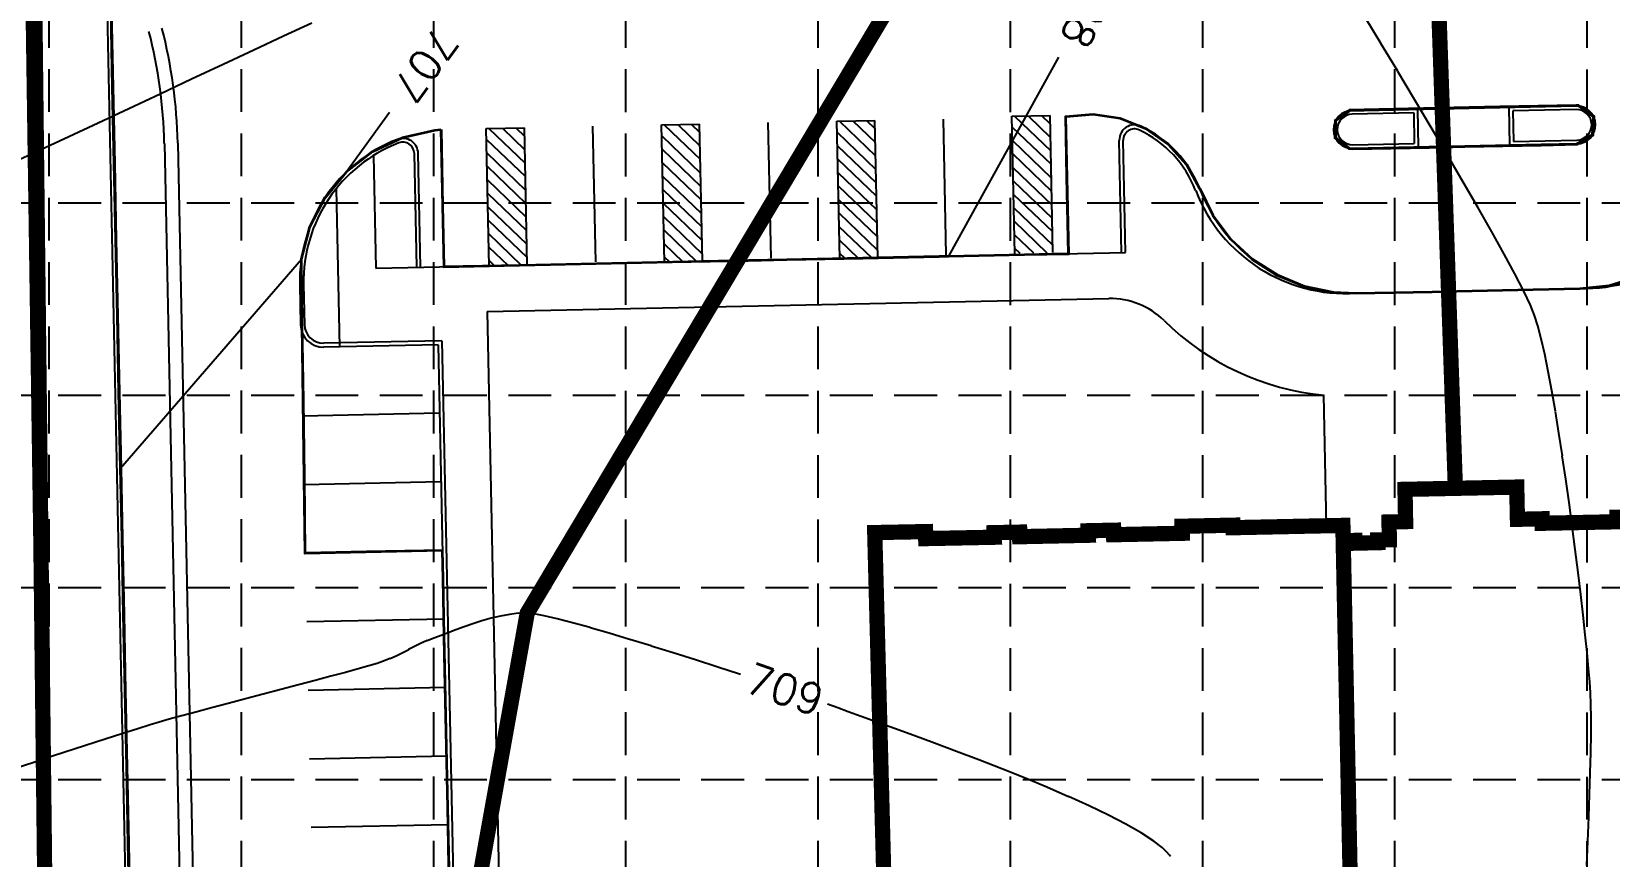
# Model space of a CAD drawing. Extents: x 5513 to 6525, y 3862 to 5479.
# Drawn here: x 5865.4 to 6072.4, y 4887.5 to 4995.7 of the extents above; entities that cross this region are included whole.
import ezdxf

# ---------------------------------------------------------------- set-up
doc = ezdxf.new("R2010")
doc.units = 0
doc.header["$LTSCALE"] = 50
doc.header["$MEASUREMENT"] = 0
for name, pattern in [('DAREA', [0.45, 0.35, -0.1]), ('HIDDEN', [0.375, 0.25, -0.125]), ('HIDDEN2', [0.1875, 0.125, -0.0625])]:
    doc.linetypes.add(name, pattern=pattern)
for name, color, linetype in [('C-BLDG-N', 1, 'Continuous'), ('C-DRNA-E', 11, 'DAREA'), ('C-PKNG-BACK-N', 7, 'Continuous'), ('C-PKNG-FACE-N', 4, 'Continuous'), ('C-PKNG-STRP-N', 7, 'Continuous'), ('C-STRM-PIPE-N', 4, 'Continuous'), ('C-TOPO-MINR-N', 7, 'Continuous'), ('C-WTRC-EDGE', 4, 'HIDDEN2'), ('CONT-MNR', 14, 'Continuous'), ('GRID', 254, 'HIDDEN'), ('l-walk-n', 6, 'Continuous'), ('pave', 2, 'Continuous'), ('v-prop-line', 3, 'Continuous'), ('V-PROP-SUBD-N', 4, 'Continuous')]:
    doc.layers.add(name, color=color, linetype=linetype)
for name, color, linetype, plot in [('C-TOPO-TINN--SUB-FACE', 6, 'Continuous', False), ('C-TOPO-TINN-CURB', 5, 'Continuous', False), ('C-TOPO-TINN-PVMT', 4, 'Continuous', False), ('C-TOPO-TINN-SUBG', 3, 'Continuous', False)]:
    doc.layers.add(name, color=color, linetype=linetype, plot=plot)
doc.styles.add('L100', font='simplex', dxfattribs={"height": 5})
doc.styles.add('L80', font='simplex', dxfattribs={"height": 4})

msp = doc.modelspace()

# ---------------------------------------------------------------- hatches: boundary and pattern name
at = {"layer": 'C-PKNG-STRP-N'}
h = msp.add_hatch(dxfattribs=at)
h.set_pattern_fill('ANSI31', scale=10, angle=-88.8124, style=0)
h.set_pattern_definition([(316.18761, (5391.8624, 3646.5438), (-0.865374, -0.9020132), [])])
h.paths.add_polyline_path([(5925.42, 4964.98), (5930.42, 4965.08), (5930.04, 4983.08), (5925.05, 4982.97)])
h = msp.add_hatch(dxfattribs=at)
h.set_pattern_fill('ANSI31', scale=10, angle=-88.8124, style=0)
h.set_pattern_definition([(316.18761, (5414.8581, 3647.0205), (-0.865374, -0.9020132), [])])
h.paths.add_polyline_path([(5948.41, 4965.45), (5953.41, 4965.56), (5953.04, 4983.55), (5948.04, 4983.45)])
h = msp.add_hatch(dxfattribs=at)
h.set_pattern_fill('ANSI31', scale=10, angle=-88.8124, style=0)
h.set_pattern_definition([(316.18761, (5437.8504, 3647.4972), (-0.865374, -0.9020132), [])])
h.paths.add_polyline_path([(5971.41, 4965.93), (5976.41, 4966.03), (5976.03, 4984.03), (5971.03, 4983.93)])
h = msp.add_hatch(dxfattribs=at)
h.set_pattern_fill('ANSI31', scale=10, angle=-88.8124, style=0)
h.set_pattern_definition([(316.18761, (5460.8281, 3648.1602), (-0.865374, -0.9020132), [])])
h.paths.add_polyline_path([(5994.38, 4966.59), (5999.38, 4966.7), (5999.01, 4984.69), (5994.01, 4984.59)])

# ---------------------------------------------------------------- linework, layer by layer
at = {"layer": 'C-BLDG-N', "color": 7}
msp.add_lwpolyline([(5976.9, 4886.98), (5976.01, 4929.96), (5976.01, 4929.96), (5982.68, 4930.09), (5982.7, 4929.17), (5991.7, 4929.35), (5991.68, 4929.95), (5995.02, 4930.02), (5995.03, 4929.42), (6004.03, 4929.61), (6004.01, 4930.2), (6007.35, 4930.27), (6007.36, 4929.68), (6016.36, 4929.87), (6016.34, 4930.79), (6023, 4930.93), (6023.01, 4930.6), (6037.43, 4930.9), (6037.47, 4928.9), (6039, 4928.93), (6039.01, 4928.57), (6042.01, 4928.64), (6042, 4928.99), (6043.53, 4929.02), (6043.48, 4931.35), (6045.66, 4931.4), (6045.58, 4935.63), (6060.24, 4935.93), (6060.33, 4931.7), (6063.58, 4931.77), (6063.59, 4931.18), (6073.42, 4931.38)], dxfattribs=at)
at = {"layer": 'C-DRNA-E', "color": 7, "const_width": 2, "flags": 128}
for points in [[(5728.77, 4476.01), (6423.84, 4489.8), (6414.53, 5124.61), (6036.52, 5117.29), (6006.42, 5046.81), (5930.42, 4919.4)], [(5930.42, 4919.4), (5913.71, 4826.38), (5798.88, 4738.76), (5728.77, 4476.01)]]:
    msp.add_lwpolyline(points, dxfattribs=at)
at = {"layer": 'C-DRNA-E', "color": 7, "const_width": 2, "elevation": -7.22, "flags": 128}
msp.add_lwpolyline([(5564.72, 4472.75), (5728.77, 4476.01), (5798.88, 4738.76), (5913.71, 4826.38), (5930.42, 4919.4), (6006.42, 5046.81), (6036.52, 5117.29), (5564.72, 5109.83)], dxfattribs=at)
at = {"layer": 'C-PKNG-BACK-N', "color": 7}
for p, q in [((5874.73, 5026.96), (5881.69, 4691.26)), ((6046.72, 4985.02), (6038.65, 4984.85)), ((6046.72, 4985.02), (6046.8, 4981.02)), ((6068.03, 4985.46), (6059.72, 4985.29)), ((6059.72, 4985.29), (6059.8, 4981.29)), ((6008.9, 4966.7), (6008.59, 4981.39)), ((6038.73, 4980.85), (6046.8, 4981.02)), ((6059.8, 4981.29), (6068.11, 4981.46)), ((5915.92, 4964.78), (5915.61, 4979.71)), ((5901.07, 4962.47), (5901.18, 4957.25)), ((5919.23, 4955.12), (5903.73, 4954.8)), ((5919.23, 4955.12), (5922.25, 4809.15))]:
    msp.add_line(p, q, dxfattribs=at)
for centre, radius, start, end in [((6068.07, 4983.46), 2, 271.1876, 91.1876), ((6010.09, 4981.42), 1.5, 64.9253, 181.1876), ((6038.69, 4982.85), 2, 91.1876, 271.1876), ((5920.57, 4962.88), 19.5, 111.0297, 181.1876), ((5914.11, 4979.68), 1.5, 1.1876, 111.0297), ((6004.58, 4969.64), 14.5, 21.0662, 64.9253), ((6037.84, 4982.45), 21.13, 201.0662, 273.524), ((6068.94, 4983.1), 21.13, 268.8512, 341.2695), ((5903.68, 4957.3), 2.5, 181.1876, 271.1876)]:
    msp.add_arc(centre, radius, start, end, dxfattribs=at)
at = {"layer": 'C-PKNG-FACE-N', "color": 7}
for p, q in [((5875.23, 5026.97), (5882.19, 4691.38)), ((6047.21, 4985.53), (6038.64, 4985.35)), ((6047.21, 4985.53), (6047.31, 4980.53)), ((6068.02, 4985.96), (6059.21, 4985.78)), ((6059.21, 4985.78), (6059.31, 4980.78)), ((6008.4, 4966.69), (6008.09, 4981.41)), ((6059.31, 4980.78), (6068.12, 4980.96)), ((5916.42, 4964.79), (5916.11, 4979.72)), ((6038.74, 4980.35), (6047.31, 4980.53)), ((5900.57, 4962.46), (5900.68, 4957.24)), ((5918.74, 4954.61), (5903.74, 4954.3)), ((5918.74, 4954.61), (5921.74, 4809.64))]:
    msp.add_line(p, q, dxfattribs=at)
for centre, radius, start, end in [((6038.69, 4982.85), 2.5, 91.1876, 271.1876), ((6068.07, 4983.46), 2.5, 271.1876, 91.1876), ((6010.09, 4981.46), 2, 65.3152, 181.1876), ((6004.66, 4969.64), 15, 21.215, 65.3152), ((5920.57, 4962.88), 20, 111.0297, 181.1876), ((5914.11, 4979.68), 2, 1.1876, 111.0297), ((6038.69, 4982.85), 21.5, 201.215, 271.1876), ((6068.08, 4983.46), 21.5, 271.1876, 341.1215), ((5903.68, 4957.3), 3, 181.1876, 271.1876)]:
    msp.add_arc(centre, radius, start, end, dxfattribs=at)
at = {"layer": 'C-PKNG-STRP-N', "color": 7}
for p, q in [((5925.05, 4982.97), (5930.04, 4983.08)), ((5925.42, 4964.98), (5925.05, 4982.97)), ((5930.42, 4965.08), (5930.04, 4983.08)), ((5939.41, 4965.5), (5939.04, 4983.3)), ((5948.04, 4983.45), (5953.04, 4983.55)), ((5948.41, 4965.45), (5948.04, 4983.45)), ((5953.41, 4965.56), (5953.04, 4983.55)), ((5962.41, 4965.96), (5962.04, 4983.76)), ((5971.04, 4983.93), (5976.03, 4984.03)), ((5971.41, 4965.93), (5971.04, 4983.93)), ((5976.41, 4966.03), (5976.03, 4984.03)), ((5985.39, 4966.41), (5985.02, 4984.22)), ((5994.01, 4984.59), (5999.01, 4984.69)), ((5994.38, 4966.59), (5994.01, 4984.59)), ((5999.38, 4966.7), (5999.01, 4984.69)), ((5918.92, 4945.61), (5900.93, 4945.24)), ((5919.11, 4936.61), (5901.12, 4936.24)), ((5919.3, 4927.62), (5901.3, 4927.24)), ((5919.48, 4918.62), (5901.49, 4918.24)), ((5919.67, 4909.62), (5901.68, 4909.25)), ((5919.86, 4900.62), (5901.86, 4900.25)), ((5920.04, 4891.62), (5902.05, 4891.25))]:
    msp.add_line(p, q, dxfattribs=at)
at = {"layer": 'C-STRM-PIPE-N', "color": 7}
for p, q in [((5882.81, 4981.03), (5886.96, 4780.54)), ((5884.56, 4981.06), (5888.78, 4777.22))]:
    msp.add_line(p, q, dxfattribs=at)
for radius in [64.12, 65.88]:
    msp.add_arc((5818.7, 4979.7), radius, 1.1876, 14.4492, dxfattribs=at)
at = {"layer": 'C-TOPO-MINR-N', "color": 7}
for points, elevation in [([(6000.14, 4992.35), (5985.67, 4966.23)], 708), ([(5906.63, 4977.22), (5912.36, 4985.11)], 707), ([(5877.07, 4938.4), (5900.79, 4965.85)], 707)]:
    msp.add_lwpolyline(points, dxfattribs=dict(at, elevation=elevation))
at = {"layer": 'C-TOPO-TINN--SUB-FACE', "color": 7}
for points in [[(5878.34, 4879.22, 708.1), (5878.14, 4889.22, 708), (5877.93, 4899.21, 707.9), (5877.72, 4909.21, 707.79), (5877.51, 4919.21, 707.69), (5877.31, 4929.21, 707.59), (5877.12, 4938.4, 707.5), (5876.91, 4948.4, 707.42), (5876.7, 4958.39, 707.34), (5876.49, 4968.39, 707.26), (5876.29, 4978.39, 707.18), (5876.08, 4988.39, 707.1), (5875.87, 4998.39, 707.02)], [(5919.05, 4982.85, 707.6), (5919.25, 4972.85, 707.75), (5919.42, 4964.8, 707.87), (5929.42, 4965.01, 707.99), (5939.42, 4965.22, 708.1), (5949.42, 4965.42, 708.22), (5959.41, 4965.63, 708.34), (5964.46, 4965.74, 708.4), (5974.46, 4965.94, 708.45), (5984.46, 4966.15, 708.49), (5985.67, 4966.18, 708.5), (5995.67, 4966.38, 708.72), (6001.5, 4966.5, 708.85), (6001.3, 4976.5, 708.69), (6001.13, 4984.5, 708.57), (6004.66, 4984.8, 708.62), (6008.21, 4984.27, 708.66), (6011.54, 4982.94, 708.71), (6014.48, 4980.89, 708.76), (6016.87, 4978.23, 708.8), (6018.59, 4975.08, 708.85), (6018.6, 4975.05, 708.85), (6020.33, 4971.57, 708.9), (6022.66, 4968.45, 708.95), (6025.5, 4965.81, 709.01), (6028.78, 4963.71, 709.06), (6032.38, 4962.24, 709.11), (6036.19, 4961.45, 709.16), (6039.13, 4961.31, 709.2), (6049.13, 4961.51, 709.28), (6052.39, 4961.58, 709.3), (6062.38, 4961.79, 709.24), (6068.52, 4961.92, 709.2), (6072.38, 4962.34, 709.13), (6076.1, 4963.46, 709.06)], [(5920.25, 4883.88, 708.5), (5920.05, 4893.88, 708.39), (5919.84, 4903.87, 708.27), (5919.63, 4913.87, 708.16), (5919.43, 4923.87, 708.04), (5919.35, 4927.67, 708), (5909.35, 4927.46, 707.89), (5901.35, 4927.29, 707.8), (5901.22, 4937.29, 707.72), (5901.09, 4947.29, 707.64), (5900.95, 4957.29, 707.57), (5900.84, 4965.85, 707.5), (5901.95, 4970.04, 707.52), (5903.95, 4973.9, 707.53), (5906.72, 4977.24, 707.55), (5910.16, 4979.9, 707.56), (5914.08, 4981.76, 707.58), (5918.32, 4982.72, 707.6), (5919.1, 4982.8, 707.6)]]:
    msp.add_polyline3d(points, dxfattribs=at)
msp.add_polyline3d([(6038.28, 4985.37, 709.07), (6036.42, 4984.04, 709.08), (6036.39, 4981.74, 709.09), (6038.2, 4980.35, 709.1), (6038.74, 4980.3, 709.11), (6048.74, 4980.51, 709.17), (6053.43, 4980.61, 709.2), (6063.43, 4980.81, 709.14), (6068.13, 4980.91, 709.11), (6070.25, 4982.12, 709.09), (6070.37, 4984.57, 709.08), (6068.39, 4985.99, 709.07), (6068.02, 4986.01, 709.07), (6058.02, 4985.8, 709.07), (6048.02, 4985.58, 709.07)], close=True, dxfattribs=at)
at = {"layer": 'C-TOPO-TINN-CURB', "color": 7}
for points in [[(5878.24, 4879.22, 708.1), (5878.04, 4889.21, 708), (5877.83, 4899.21, 707.9), (5877.62, 4909.21, 707.79), (5877.41, 4919.21, 707.69), (5877.21, 4929.21, 707.59), (5877.02, 4938.4, 707.5), (5876.81, 4948.39, 707.42), (5876.6, 4958.39, 707.34), (5876.39, 4968.39, 707.26), (5876.19, 4978.39, 707.18), (5875.98, 4988.39, 707.1), (5875.77, 4998.38, 707.02)], [(5919.05, 4982.85, 707.6), (5919.25, 4972.85, 707.75), (5919.42, 4964.8, 707.87), (5929.42, 4965.01, 707.99), (5939.42, 4965.22, 708.1), (5949.42, 4965.42, 708.22), (5959.41, 4965.63, 708.34), (5964.46, 4965.74, 708.4), (5974.46, 4965.94, 708.45), (5984.46, 4966.15, 708.49), (5985.67, 4966.18, 708.5), (5995.67, 4966.38, 708.72), (6001.5, 4966.5, 708.85), (6001.3, 4976.5, 708.69), (6001.13, 4984.5, 708.57), (6004.66, 4984.8, 708.62), (6008.21, 4984.27, 708.66), (6011.54, 4982.94, 708.71), (6014.48, 4980.89, 708.76), (6016.87, 4978.23, 708.8), (6018.59, 4975.08, 708.85), (6018.6, 4975.05, 708.85), (6020.33, 4971.57, 708.9), (6022.66, 4968.45, 708.95), (6025.5, 4965.81, 709.01), (6028.78, 4963.71, 709.06), (6032.38, 4962.24, 709.11), (6036.19, 4961.45, 709.16), (6039.13, 4961.31, 709.2), (6049.13, 4961.51, 709.28), (6052.39, 4961.58, 709.3), (6062.38, 4961.79, 709.24), (6068.52, 4961.92, 709.2), (6072.38, 4962.34, 709.13), (6076.1, 4963.46, 709.06)], [(5920.25, 4883.88, 708.5), (5920.05, 4893.88, 708.39), (5919.84, 4903.87, 708.27), (5919.63, 4913.87, 708.16), (5919.43, 4923.87, 708.04), (5919.35, 4927.67, 708), (5909.35, 4927.46, 707.89), (5901.35, 4927.29, 707.8), (5901.22, 4937.29, 707.72), (5901.09, 4947.29, 707.64), (5900.95, 4957.29, 707.57), (5900.84, 4965.85, 707.5), (5901.95, 4970.04, 707.52), (5903.95, 4973.9, 707.53), (5906.72, 4977.24, 707.55), (5910.16, 4979.9, 707.56), (5914.08, 4981.76, 707.58), (5918.32, 4982.72, 707.6), (5919.1, 4982.8, 707.6)]]:
    msp.add_polyline3d(points, dxfattribs=at)
msp.add_polyline3d([(6038.31, 4985.27, 709.07), (6036.52, 4983.98, 709.08), (6036.49, 4981.79, 709.09), (6038.24, 4980.44, 709.1), (6038.74, 4980.4, 709.11), (6048.74, 4980.61, 709.17), (6053.43, 4980.71, 709.2), (6063.43, 4980.91, 709.14), (6068.11, 4981.01, 709.11), (6070.15, 4982.18, 709.09), (6070.27, 4984.52, 709.08), (6068.35, 4985.89, 709.07), (6068.02, 4985.91, 709.07), (6058.02, 4985.7, 709.07), (6048.02, 4985.48, 709.07)], close=True, dxfattribs=at)
at = {"layer": 'C-TOPO-TINN-PVMT', "color": 7}
for points in [[(5878.29, 4879.22, 707.6), (5878.09, 4889.21, 707.5), (5877.88, 4899.21, 707.4), (5877.67, 4909.21, 707.29), (5877.46, 4919.21, 707.19), (5877.26, 4929.21, 707.09), (5877.07, 4938.4, 707), (5876.86, 4948.4, 706.92), (5876.65, 4958.39, 706.84), (5876.44, 4968.39, 706.76), (5876.24, 4978.39, 706.68), (5876.03, 4988.39, 706.6), (5875.82, 4998.38, 706.52)], [(5920.2, 4883.88, 708), (5920, 4893.88, 707.89), (5919.79, 4903.87, 707.77), (5919.58, 4913.87, 707.66), (5919.38, 4923.87, 707.54), (5919.3, 4927.62, 707.5), (5909.3, 4927.41, 707.39), (5901.3, 4927.24, 707.3), (5901.17, 4937.24, 707.22), (5901.04, 4947.24, 707.14), (5900.9, 4957.24, 707.07), (5900.79, 4965.85, 707), (5901.91, 4970.06, 707.02), (5903.9, 4973.93, 707.03), (5906.69, 4977.28, 707.05), (5910.13, 4979.94, 707.06), (5914.07, 4981.81, 707.08), (5918.31, 4982.77, 707.1), (5919.1, 4982.85, 707.1)], [(5919.1, 4982.85, 707.1), (5919.3, 4972.85, 707.25), (5919.47, 4964.85, 707.37), (5929.47, 4965.06, 707.49), (5939.47, 4965.27, 707.6), (5949.46, 4965.48, 707.72), (5959.46, 4965.68, 707.84), (5964.46, 4965.79, 707.9), (5974.46, 4965.99, 707.95), (5984.46, 4966.2, 707.99), (5985.67, 4966.23, 708), (5995.67, 4966.43, 708.22), (6001.45, 4966.55, 708.35), (6001.25, 4976.55, 708.19), (6001.08, 4984.55, 708.07), (6004.66, 4984.85, 708.12), (6008.22, 4984.32, 708.16), (6011.56, 4982.99, 708.21), (6014.51, 4980.93, 708.26), (6016.91, 4978.25, 708.3), (6018.64, 4975.1, 708.35), (6018.65, 4975.07, 708.35), (6020.37, 4971.6, 708.4), (6022.69, 4968.49, 708.45), (6025.53, 4965.85, 708.51), (6028.81, 4963.76, 708.56), (6032.4, 4962.29, 708.61), (6036.2, 4961.5, 708.66), (6039.14, 4961.36, 708.7), (6049.13, 4961.56, 708.78), (6052.38, 4961.63, 708.8), (6062.38, 4961.84, 708.74), (6068.51, 4961.97, 708.7), (6072.37, 4962.39, 708.63), (6076.08, 4963.51, 708.56)]]:
    msp.add_polyline3d(points, dxfattribs=at)
msp.add_polyline3d([(6038.3, 4985.32, 708.57), (6036.47, 4984.01, 708.58), (6036.44, 4981.76, 708.59), (6038.22, 4980.4, 708.6), (6038.74, 4980.35, 708.61), (6048.74, 4980.56, 708.67), (6053.43, 4980.66, 708.7), (6063.43, 4980.86, 708.64), (6068.12, 4980.96, 708.61), (6070.2, 4982.15, 708.59), (6070.32, 4984.55, 708.58), (6068.37, 4985.94, 708.57), (6068.02, 4985.96, 708.57), (6058.02, 4985.75, 708.57), (6048.02, 4985.53, 708.57)], close=True, dxfattribs=at)
at = {"layer": 'C-TOPO-TINN-SUBG', "color": 7, "elevation": 708.5}
msp.add_lwpolyline([(5976.9, 4886.98), (5976.01, 4929.96), (5976.01, 4929.96), (5982.68, 4930.09), (5982.7, 4929.17), (5991.7, 4929.35), (5991.68, 4929.95), (5995.02, 4930.02), (5995.03, 4929.42), (6004.03, 4929.61), (6004.01, 4930.2), (6007.35, 4930.27), (6007.36, 4929.68), (6016.36, 4929.87), (6016.34, 4930.79), (6023, 4930.93), (6023.01, 4930.6), (6037.43, 4930.9), (6037.47, 4928.9), (6039, 4928.93), (6039.01, 4928.57), (6042.01, 4928.64), (6042, 4928.99), (6043.53, 4929.02), (6043.48, 4931.35), (6045.66, 4931.4), (6045.58, 4935.63), (6060.24, 4935.93), (6060.33, 4931.7), (6063.58, 4931.77), (6063.59, 4931.18), (6073.42, 4931.38)], dxfattribs=at)
at = {"layer": 'C-TOPO-TINN-SUBG', "color": 7}
for points in [[(5878.39, 4879.22, 707.1), (5878.19, 4889.22, 707), (5877.98, 4899.21, 706.9), (5877.77, 4909.21, 706.79), (5877.56, 4919.21, 706.69), (5877.36, 4929.21, 706.59), (5877.17, 4938.4, 706.5), (5876.96, 4948.4, 706.42), (5876.75, 4958.4, 706.34), (5876.54, 4968.39, 706.26), (5876.34, 4978.39, 706.18), (5876.13, 4988.39, 706.1), (5875.92, 4998.39, 706.02)], [(5919.15, 4982.85, 706.6), (5919.35, 4972.85, 706.75), (5919.52, 4964.9, 706.87), (5929.52, 4965.11, 706.99), (5939.52, 4965.32, 707.1), (5949.51, 4965.53, 707.22), (5959.51, 4965.73, 707.34), (5964.46, 4965.84, 707.4), (5974.46, 4966.04, 707.45), (5984.46, 4966.25, 707.49), (5985.67, 4966.28, 707.5), (5995.67, 4966.48, 707.72), (6001.4, 4966.6, 707.85), (6001.19, 4976.6, 707.69), (6001.03, 4984.6, 707.57), (6004.66, 4984.9, 707.62), (6008.23, 4984.37, 707.66), (6011.58, 4983.03, 707.71), (6014.54, 4980.97, 707.76), (6016.95, 4978.28, 707.8), (6018.68, 4975.12, 707.85), (6018.69, 4975.09, 707.85), (6020.41, 4971.62, 707.9), (6022.73, 4968.52, 707.95), (6025.57, 4965.89, 708.01), (6028.83, 4963.8, 708.06), (6032.41, 4962.34, 708.11), (6036.2, 4961.55, 708.16), (6039.14, 4961.41, 708.2), (6049.13, 4961.61, 708.28), (6052.38, 4961.68, 708.3), (6062.38, 4961.89, 708.24), (6068.51, 4962.02, 708.2), (6072.36, 4962.44, 708.13), (6076.06, 4963.55, 708.06)], [(5920.15, 4883.88, 707.5), (5919.95, 4893.87, 707.39), (5919.74, 4903.87, 707.27), (5919.53, 4913.87, 707.16), (5919.33, 4923.87, 707.04), (5919.25, 4927.56, 707), (5909.25, 4927.36, 706.89), (5901.25, 4927.19, 706.8), (5901.12, 4937.19, 706.72), (5900.99, 4947.19, 706.64), (5900.86, 4957.19, 706.57), (5900.74, 4965.86, 706.5), (5901.86, 4970.08, 706.52), (5903.86, 4973.96, 706.53), (5906.65, 4977.31, 706.55), (5910.1, 4979.99, 706.56), (5914.05, 4981.85, 706.58), (5918.3, 4982.82, 706.6), (5919.09, 4982.9, 706.6)]]:
    msp.add_polyline3d(points, dxfattribs=at)
msp.add_polyline3d([(6038.26, 4985.42, 708.07), (6036.37, 4984.06, 708.08), (6036.34, 4981.72, 708.09), (6038.18, 4980.3, 708.1), (6038.74, 4980.25, 708.11), (6048.74, 4980.46, 708.17), (6053.43, 4980.56, 708.2), (6063.43, 4980.76, 708.14), (6068.15, 4980.86, 708.11), (6070.3, 4982.09, 708.09), (6070.42, 4984.6, 708.08), (6068.4, 4986.04, 708.07), (6068.02, 4986.06, 708.07), (6058.02, 4985.85, 708.07), (6048.02, 4985.63, 708.07)], close=True, dxfattribs=at)
at = {"layer": 'C-WTRC-EDGE', "color": 7, "const_width": 2}
for points in [[(6042.46, 5116.72), (5863, 5114.54), (5867.94, 5072.16), (5865.28, 5045.93), (5868.36, 4775)], [(6052.19, 4935.77), (6049.64, 5009.37), (6036.88, 5009.37), (6036.43, 5028.04), (6043.26, 5033.96), (6044.17, 5074.96), (6044.17, 5092.73), (6042.46, 5116.72)], [(6078.26, 4932.08), (6073.41, 4931.98), (6073.42, 4931.38), (6063.59, 4931.18), (6063.58, 4931.77), (6060.33, 4931.7), (6060.24, 4935.93), (6045.58, 4935.63), (6045.66, 4931.4), (6043.48, 4931.35), (6043.53, 4929.02), (6042, 4928.99), (6042.01, 4928.64), (6039.01, 4928.57), (6039, 4928.93), (6037.47, 4928.9), (6037.43, 4930.9), (6023.01, 4930.6), (6023, 4930.93), (6016.34, 4930.79), (6016.36, 4929.87), (6007.36, 4929.68), (6007.35, 4930.27), (6004.01, 4930.2), (6004.03, 4929.61), (5995.03, 4929.42), (5995.02, 4930.02), (5991.68, 4929.95), (5991.7, 4929.35), (5982.7, 4929.17), (5982.68, 4930.09), (5976.01, 4929.96), (5977.6, 4869.64)], [(6037.47, 4928.9), (6045.27, 4552.65)]]:
    msp.add_lwpolyline(points, dxfattribs=at)
at = {"layer": 'CONT-MNR', "color": 42, "extrusion": (0.85473, 0.519073, 0), "elevation": 7756.95}
msp.add_lwpolyline([(1132.14, 708), (1136.27, 708)], dxfattribs=at)
at = {"layer": 'CONT-MNR', "color": 42, "extrusion": (0.421313, -0.906915, 0), "elevation": -2045.03}
msp.add_lwpolyline([(7457.97, 708), (7453.88, 708)], dxfattribs=at)
at = {"layer": 'CONT-MNR', "color": 42, "extrusion": (0.424047, -0.90564, 0), "elevation": -2022.54}
msp.add_lwpolyline([(7455.71, 708), (7451.26, 708)], dxfattribs=at)
at = {"layer": 'CONT-MNR', "color": 42}
for points, elevation in [([(5898.44, 4995.09), (5894.54, 4993.27)], 708), ([(6049.02, 4983.11), (6046.83, 4986.8)], 708), ([(5874.13, 4983.69), (5870.26, 4981.88)], 708), ([(5870.26, 4981.88), (5866.59, 4980.17)], 708), ([(5866.59, 4980.17), (5863.19, 4978.6)], 708), ([(6058.59, 4966.49), (6056.98, 4969.41)], 708), ([(6061.16, 4961.64), (6060, 4963.89)], 708), ([(6062.59, 4958.44), (6062.03, 4959.81)], 708), ([(6063.02, 4957.07), (6062.59, 4958.44)], 708), ([(6063.91, 4953.36), (6063.46, 4955.37)], 708), ([(6064.37, 4951.08), (6063.91, 4953.36)], 708), ([(6064.83, 4948.57), (6064.37, 4951.08)], 708), ([(6066.67, 4936.99), (6066.22, 4940.04)], 708), ([(6068.29, 4924.74), (6067.92, 4927.73)], 708), ([(6068.64, 4921.85), (6068.29, 4924.74)], 708), ([(5925.68, 4918.72), (5924.48, 4918.38)], 709), ([(5926.9, 4919.01), (5925.68, 4918.72)], 709), ([(5928.1, 4919.23), (5926.9, 4919.01)], 709), ([(5929.28, 4919.37), (5928.1, 4919.23)], 709), ([(5931.33, 4919.31), (5930.42, 4919.4)], 709), ([(5934.35, 4918.65), (5932.66, 4919.05)], 709), ([(6069.23, 4916.56), (6068.95, 4919.11)], 708), ([(5924.48, 4918.38), (5923.29, 4918)], 709), ([(5941.17, 4916.75), (5938.66, 4917.48)], 709), ([(5917.3, 4915.78), (5916.43, 4915.39)], 709), ([(5946.68, 4915.08), (5943.86, 4915.95)], 709), ([(6069.47, 4914.22), (6069.23, 4916.56)], 708), ([(5904.67, 4911.1), (5902.6, 4910.55)], 709), ([(6069.82, 4910.36), (6069.67, 4912.14)], 708), ([(5898.1, 4909.36), (5895.77, 4908.75)], 709), ([(5900.39, 4909.97), (5898.1, 4909.36)], 709), ([(5888.98, 4906.95), (5886.94, 4906.41)], 709), ([(5972.51, 4906.45), (5971.15, 4906.95)], 709), ([(6069.99, 4905.64), (6069.97, 4907.46)], 708), ([(5885.08, 4905.91), (5883.46, 4905.46)], 709), ([(5875.04, 4902.85), (5872.46, 4902.01)], 709), ([(5983.86, 4902.33), (5981.13, 4903.33)], 709), ([(5866.64, 4900.12), (5863.52, 4899.11)], 709), ([(5992.67, 4898.96), (5989.67, 4900.13)], 709), ([(5995.66, 4897.76), (5992.67, 4898.96)], 709), ([(6069.79, 4895.6), (6069.88, 4898.45)], 708), ([(6001.45, 4895.31), (5998.6, 4896.54)], 709), ([(6069.57, 4889.49), (6069.69, 4892.6)], 708), ([(6010.96, 4890.55), (6008.96, 4891.7)], 709), ([(6013.72, 4888.63), (6012.64, 4889.46)], 709)]:
    msp.add_lwpolyline(points, dxfattribs=dict(at, elevation=elevation))
at = {"layer": 'CONT-MNR', "color": 42, "extrusion": (0.856042, 0.516906, 0), "elevation": 7754.06}
msp.add_lwpolyline([(1147.56, 708), (1151.8, 708)], dxfattribs=at)
at = {"layer": 'CONT-MNR', "color": 42, "extrusion": (-0.424716, 0.905327, 0), "elevation": 2017.03}
msp.add_lwpolyline([(-7452.75, 708), (-7448.2, 708)], dxfattribs=at)
at = {"layer": 'CONT-MNR', "color": 42, "extrusion": (0.425008, -0.90519, 0), "elevation": -2014.63}
msp.add_lwpolyline([(7448.85, 708), (7444.28, 708)], dxfattribs=at)
at = {"layer": 'CONT-MNR', "color": 42, "extrusion": (0.857502, 0.51448, 0), "elevation": 7750.78}
msp.add_lwpolyline([(1165.21, 708), (1169.5, 708)], dxfattribs=at)
at = {"layer": 'CONT-MNR', "color": 42, "extrusion": (0.424941, -0.905221, 0), "elevation": -2015.18}
msp.add_lwpolyline([(7444.13, 708), (7439.59, 708)], dxfattribs=at)
at = {"layer": 'CONT-MNR', "color": 42, "extrusion": (0.424504, -0.905426, 0), "elevation": -2018.77}
msp.add_lwpolyline([(7438.62, 708), (7434.18, 708)], dxfattribs=at)
at = {"layer": 'CONT-MNR', "color": 42, "extrusion": (0.861095, 0.508445, 0), "elevation": 7742.42}
msp.add_lwpolyline([(1211.12, 708), (1215.34, 708)], dxfattribs=at)
at = {"layer": 'CONT-MNR', "color": 42, "extrusion": (0.863391, 0.504535, 0), "elevation": 7736.85}
msp.add_lwpolyline([(1242.13, 708), (1246.22, 708)], dxfattribs=at)
at = {"layer": 'CONT-MNR', "color": 42, "extrusion": (0.866188, 0.499719, 0), "elevation": 7729.81}
msp.add_lwpolyline([(1281.3, 708), (1285.2, 708)], dxfattribs=at)
at = {"layer": 'CONT-MNR', "color": 42, "extrusion": (0.869687, 0.493603, 0), "elevation": 7720.59}
msp.add_lwpolyline([(1332.09, 708), (1335.73, 708)], dxfattribs=at)
at = {"layer": 'CONT-MNR', "color": 42, "extrusion": (0.880315, 0.47439, 0), "elevation": 7689.52}
msp.add_lwpolyline([(1494.99, 708), (1497.95, 708)], dxfattribs=at)
at = {"layer": 'CONT-MNR', "color": 42, "extrusion": (0.902334, 0.431038, 0), "elevation": 7607.84}
msp.add_lwpolyline([(1862.44, 708), (1864.47, 708)], dxfattribs=at)
at = {"layer": 'CONT-MNR', "color": 42, "extrusion": (0.968373, 0.249509, 0), "elevation": 7108.09}
msp.add_lwpolyline([(3285.76, 708), (3287.52, 708)], dxfattribs=at)
at = {"layer": 'CONT-MNR', "color": 42, "extrusion": (0.985435, 0.17005, 0), "elevation": 6818.01}
msp.add_lwpolyline([(3842.43, 708), (3845.17, 708)], dxfattribs=at)
at = {"layer": 'CONT-MNR', "color": 42, "extrusion": (0.987075, 0.160259, 0), "elevation": 6779.53}
msp.add_lwpolyline([(3907.03, 708), (3909.92, 708)], dxfattribs=at)
at = {"layer": 'CONT-MNR', "color": 42, "extrusion": (0.988361, 0.152126, 0), "elevation": 6747.13}
msp.add_lwpolyline([(3959.72, 708), (3962.72, 708)], dxfattribs=at)
at = {"layer": 'CONT-MNR', "color": 42, "extrusion": (0.990283, 0.139067, 0), "elevation": 6694.29}
msp.add_lwpolyline([(4042.22, 708), (4045.34, 708)], dxfattribs=at)
at = {"layer": 'CONT-MNR', "color": 42, "extrusion": (0.991041, 0.133555, 0), "elevation": 6671.7}
msp.add_lwpolyline([(4076.28, 708), (4079.4, 708)], dxfattribs=at)
at = {"layer": 'CONT-MNR', "color": 42, "extrusion": (0.991718, 0.128436, 0), "elevation": 6650.56}
msp.add_lwpolyline([(4107.58, 708), (4110.67, 708)], dxfattribs=at)
at = {"layer": 'CONT-MNR', "color": 42, "extrusion": (0.993519, 0.113662, 0), "elevation": 6588.74}
msp.add_lwpolyline([(4197.43, 708), (4200.18, 708)], dxfattribs=at)
at = {"layer": 'CONT-MNR', "color": 42, "extrusion": (0.031743, -0.999496, 0), "elevation": -4728.67}
msp.add_lwpolyline([(6083.59, 709), (6082.45, 709)], dxfattribs=at)
at = {"layer": 'CONT-MNR', "color": 42, "extrusion": (0.191133, 0.981564, 0), "elevation": 5962.29}
msp.add_lwpolyline([(-4883.09, 709), (-4881.74, 709)], dxfattribs=at)
at = {"layer": 'CONT-MNR', "color": 42, "extrusion": (-0.253102, -0.96744, 0), "elevation": -6260.49}
msp.add_lwpolyline([(4498.29, 709), (4496.21, 709)], dxfattribs=at)
at = {"layer": 'CONT-MNR', "color": 42, "extrusion": (0.355042, -0.93485, 0), "elevation": -2494.63}
msp.add_lwpolyline([(7280.03, 709), (7279.04, 709)], dxfattribs=at)
at = {"layer": 'CONT-MNR', "color": 42, "extrusion": (0.353129, -0.935575, 0), "elevation": -2509.51}
msp.add_lwpolyline([(7276, 709), (7274.92, 709)], dxfattribs=at)
at = {"layer": 'CONT-MNR', "color": 42, "extrusion": (-0.343562, 0.93913, 0), "elevation": 2583.64}
msp.add_lwpolyline([(-7251.17, 709), (-7250.01, 709)], dxfattribs=at)
at = {"layer": 'CONT-MNR', "color": 42, "extrusion": (0.327137, -0.944977, 0), "elevation": -2709.67}
msp.add_lwpolyline([(7206.23, 709), (7205.02, 709)], dxfattribs=at)
at = {"layer": 'CONT-MNR', "color": 42, "extrusion": (-0.268033, -0.96341, 0), "elevation": -6329.31}
msp.add_lwpolyline([(4403.31, 709), (4400.94, 709)], dxfattribs=at)
at = {"layer": 'CONT-MNR', "color": 42, "extrusion": (-0.286717, -0.958015, 0), "elevation": -6413.76}
msp.add_lwpolyline([(4284.82, 709), (4282.02, 709)], dxfattribs=at)
at = {"layer": 'CONT-MNR', "color": 42, "extrusion": (0.462219, -0.886766, 0), "elevation": -1624.13}
msp.add_lwpolyline([(7516.72, 709), (7515.86, 709)], dxfattribs=at)
at = {"layer": 'CONT-MNR', "color": 42, "extrusion": (0.461965, -0.886898, 0), "elevation": -1626.29}
msp.add_lwpolyline([(7517.11, 709), (7516.25, 709)], dxfattribs=at)
at = {"layer": 'CONT-MNR', "color": 42, "extrusion": (0.442486, -0.896775, 0), "elevation": -1790.06}
msp.add_lwpolyline([(7480.7, 709), (7479.81, 709)], dxfattribs=at)
at = {"layer": 'CONT-MNR', "color": 42, "extrusion": (0.362172, -0.932111, 0), "elevation": -2438.97}
msp.add_lwpolyline([(7297, 709), (7295.94, 709)], dxfattribs=at)
at = {"layer": 'CONT-MNR', "color": 42, "extrusion": (0.347042, -0.93785, 0), "elevation": -2556.73}
msp.add_lwpolyline([(7257.46, 709), (7256.58, 709)], dxfattribs=at)
at = {"layer": 'CONT-MNR', "color": 42, "extrusion": (-0.298393, -0.954443, 0), "elevation": -6465.61}
msp.add_lwpolyline([(4212.18, 709), (4209.14, 709)], dxfattribs=at)
at = {"layer": 'CONT-MNR', "color": 42, "extrusion": (0.271947, -0.962312, 0), "elevation": -3120.22}
msp.add_lwpolyline([(7022.84, 709), (7021.39, 709)], dxfattribs=at)
at = {"layer": 'CONT-MNR', "color": 42, "extrusion": (0.284292, -0.958738, 0), "elevation": -3029.71}
msp.add_lwpolyline([(7063.5, 709), (7062.37, 709)], dxfattribs=at)
at = {"layer": 'CONT-MNR', "color": 42, "extrusion": (-0.311088, 0.950381, 0), "elevation": 2830.27}
msp.add_lwpolyline([(-7146.51, 709), (-7145.74, 709)], dxfattribs=at)
at = {"layer": 'CONT-MNR', "color": 42, "extrusion": (0.363714, -0.931511, 0), "elevation": -2426.47}
msp.add_lwpolyline([(7294.57, 709), (7293.51, 709)], dxfattribs=at)
at = {"layer": 'CONT-MNR', "color": 42, "extrusion": (0.40848, -0.912767, 0), "elevation": -2069.69}
msp.add_lwpolyline([(7404.66, 709), (7403.71, 709)], dxfattribs=at)
at = {"layer": 'CONT-MNR', "color": 42, "extrusion": (0.443233, -0.896406, 0), "elevation": -1783.79}
msp.add_lwpolyline([(7479.58, 709), (7478.69, 709)], dxfattribs=at)
at = {"layer": 'CONT-MNR', "color": 42, "extrusion": (-0.302941, -0.953009, 0), "elevation": -6485.63}
msp.add_lwpolyline([(4184.37, 709), (4181.3, 709)], dxfattribs=at)
at = {"layer": 'CONT-MNR', "color": 42, "extrusion": (-0.307008, -0.951707, 0), "elevation": -6503.44}
msp.add_lwpolyline([(4159.68, 709), (4156.63, 709)], dxfattribs=at)
at = {"layer": 'CONT-MNR', "color": 42, "extrusion": (0.995516, 0.094596, 0), "elevation": 6507.12}
msp.add_lwpolyline([(4315.95, 708), (4318.03, 708)], dxfattribs=at)
at = {"layer": 'CONT-MNR', "color": 42, "extrusion": (0.256173, -0.966631, 0), "elevation": -3234.6}
msp.add_lwpolyline([(6963.59, 709), (6961.31, 709)], dxfattribs=at)
at = {"layer": 'CONT-MNR', "color": 42, "extrusion": (0.26073, -0.965412, 0), "elevation": -3201.71}
msp.add_lwpolyline([(6982.87, 709), (6980.91, 709)], dxfattribs=at)
at = {"layer": 'CONT-MNR', "color": 42, "extrusion": (-0.265017, 0.964244, 0), "elevation": 3170.65}
msp.add_lwpolyline([(-6998.76, 709), (-6997.03, 709)], dxfattribs=at)
at = {"layer": 'CONT-MNR', "color": 42, "extrusion": (0.310799, 0.950476, 0), "elevation": 6519.97}
msp.add_lwpolyline([(-4136.72, 709), (-4133.73, 709)], dxfattribs=at)
at = {"layer": 'CONT-MNR', "color": 42, "extrusion": (-0.314499, -0.949258, 0), "elevation": -6536.03}
msp.add_lwpolyline([(4111.43, 709), (4111.29, 709)], dxfattribs=at)
at = {"layer": 'CONT-MNR', "color": 42, "extrusion": (0.997535, 0.070175, 0), "elevation": 6399.44}
msp.add_lwpolyline([(4470.86, 708), (4472.31, 708)], dxfattribs=at)
at = {"layer": 'CONT-MNR', "color": 42, "extrusion": (-0.254585, 0.967051, 0), "elevation": 3246.03}
msp.add_lwpolyline([(-6951.2, 709), (-6948.79, 709)], dxfattribs=at)
at = {"layer": 'CONT-MNR', "color": 42, "extrusion": (0.999254, 0.038627, 0), "elevation": 6255.01}
msp.add_lwpolyline([(4669.33, 708), (4670.79, 708)], dxfattribs=at)
at = {"layer": 'CONT-MNR', "color": 42, "extrusion": (0.26084, -0.965382, 0), "elevation": -3201.01}
msp.add_lwpolyline([(6962.93, 709), (6961.01, 709)], dxfattribs=at)
at = {"layer": 'CONT-MNR', "color": 42, "extrusion": (0.256181, -0.966629, 0), "elevation": -3234.56}
msp.add_lwpolyline([(6951.79, 709), (6949.53, 709)], dxfattribs=at)
at = {"layer": 'CONT-MNR', "color": 42, "extrusion": (0.255094, -0.966916, 0), "elevation": -3242.37}
msp.add_lwpolyline([(6950.5, 709), (6948.15, 709)], dxfattribs=at)
at = {"layer": 'CONT-MNR', "color": 42, "extrusion": (-0.343465, -0.939166, 0), "elevation": -6659.32}
msp.add_lwpolyline([(3922.54, 709), (3921.13, 709)], dxfattribs=at)
at = {"layer": 'CONT-MNR', "color": 42, "extrusion": (0.340331, 0.940306, 0), "elevation": 6646.2}
msp.add_lwpolyline([(-3947.99, 709), (-3946.16, 709)], dxfattribs=at)
at = {"layer": 'CONT-MNR', "color": 42, "extrusion": (0.303758, -0.952749, 0), "elevation": -2886.6}
msp.add_lwpolyline([(7091.22, 709), (7089.15, 709)], dxfattribs=at)
at = {"layer": 'CONT-MNR', "color": 42, "extrusion": (0.298533, -0.954399, 0), "elevation": -2925.41}
msp.add_lwpolyline([(7076.98, 709), (7075.3, 709)], dxfattribs=at)
at = {"layer": 'CONT-MNR', "color": 42, "extrusion": (0.28799, -0.957633, 0), "elevation": -3003.28}
msp.add_lwpolyline([(7045.52, 709), (7044.29, 709)], dxfattribs=at)
at = {"layer": 'CONT-MNR', "color": 42, "extrusion": (-0.272618, 0.962122, 0), "elevation": 3115.72}
msp.add_lwpolyline([(-6997.92, 709), (-6996.53, 709)], dxfattribs=at)
at = {"layer": 'CONT-MNR', "color": 42, "extrusion": (-0.338994, -0.940789, 0), "elevation": -6640.58}
msp.add_lwpolyline([(3959.61, 709), (3957.44, 709)], dxfattribs=at)
at = {"layer": 'CONT-MNR', "color": 42, "extrusion": (-0.339809, -0.940494, 0), "elevation": -6644}
msp.add_lwpolyline([(3956.32, 709), (3953.86, 709)], dxfattribs=at)
at = {"layer": 'CONT-MNR', "color": 42, "extrusion": (-0.342121, -0.939656, 0), "elevation": -6653.71}
msp.add_lwpolyline([(3942.68, 709), (3939.97, 709)], dxfattribs=at)
at = {"layer": 'CONT-MNR', "color": 42, "extrusion": (0.999984, -0.005608, 0), "elevation": 6042.39}
msp.add_lwpolyline([(4937.47, 708), (4939.6, 708)], dxfattribs=at)
at = {"layer": 'CONT-MNR', "color": 42, "extrusion": (-0.306621, 0.951832, 0), "elevation": 2865.28}
msp.add_lwpolyline([(-7097.79, 709), (-7095.37, 709)], dxfattribs=at)
at = {"layer": 'CONT-MNR', "color": 42, "extrusion": (0.350349, 0.936619, 0), "elevation": 6688.05}
msp.add_lwpolyline([(-3890.13, 709), (-3887.07, 709)], dxfattribs=at)
at = {"layer": 'CONT-MNR', "color": 42, "extrusion": (0.999859, -0.016772, 0), "elevation": 5986.89}
msp.add_lwpolyline([(5002.21, 708), (5004.63, 708)], dxfattribs=at)
at = {"layer": 'CONT-MNR', "color": 42, "extrusion": (0.309067, -0.95104, 0), "elevation": -2847.03}
msp.add_lwpolyline([(7097.03, 709), (7093.88, 709)], dxfattribs=at)
at = {"layer": 'CONT-MNR', "color": 42, "extrusion": (0.308927, -0.951086, 0), "elevation": -2848.07}
msp.add_lwpolyline([(7099.57, 709), (7096.61, 709)], dxfattribs=at)
at = {"layer": 'CONT-MNR', "color": 42, "extrusion": (0.356225, 0.9344, 0), "elevation": 6712.35}
msp.add_lwpolyline([(-3851.2, 709), (-3848.05, 709)], dxfattribs=at)
at = {"layer": 'CONT-MNR', "color": 42, "extrusion": (0.999698, -0.024592, 0), "elevation": 5947.58}
msp.add_lwpolyline([(5046.23, 708), (5048.88, 708)], dxfattribs=at)
at = {"layer": 'CONT-MNR', "color": 42, "extrusion": (-0.382841, -0.923814, 0), "elevation": -6820.01}
msp.add_lwpolyline([(3667, 709), (3663.81, 709)], dxfattribs=at)
at = {"layer": 'CONT-MNR', "color": 42, "extrusion": (-0.412235, -0.911078, 0), "elevation": -6934.02}
msp.add_lwpolyline([(3452.74, 709), (3449.77, 709)], dxfattribs=at)
at = {"layer": 'CONT-MNR', "color": 42, "extrusion": (0.432912, 0.901436, 0), "elevation": 7010.98}
msp.add_lwpolyline([(-3296.45, 709), (-3293.65, 709)], dxfattribs=at)
at = {"layer": 'CONT-MNR', "color": 42, "extrusion": (0.99941, -0.03436, 0), "elevation": 5897.99}
msp.add_lwpolyline([(5098.27, 708), (5101.27, 708)], dxfattribs=at)
at = {"layer": 'CONT-MNR', "color": 42, "extrusion": (-0.459806, -0.888019, 0), "elevation": -7106.88}
msp.add_lwpolyline([(3086.84, 709), (3084.27, 709)], dxfattribs=at)
at = {"layer": 'CONT-MNR', "color": 42, "extrusion": (-0.546492, -0.837464, 0), "elevation": -7380.61}
msp.add_lwpolyline([(2363.32, 709), (2361.32, 709)], dxfattribs=at)
at = {"layer": 'CONT-MNR', "color": 42, "extrusion": (0.682922, 0.730491, 0), "elevation": 7678}
msp.add_lwpolyline([(-1055.28, 709), (-1054.41, 709)], dxfattribs=at)
at = {"layer": 'CONT-MNR', "color": 42, "extrusion": (0.748932, 0.662647, 0), "elevation": 7743.38}
msp.add_lwpolyline([(-325.09, 709), (-324.59, 709)], dxfattribs=at)
at = {"layer": 'CONT-MNR', "color": 42, "extrusion": (0.795517, 0.605931, 0), "elevation": 7746.37}
msp.add_lwpolyline([(243.49, 709), (243.72, 709)], dxfattribs=at)
at = {"layer": 'CONT-MNR', "color": 42, "extrusion": (0.999221, -0.039459, 0), "elevation": 5871.91}
msp.add_lwpolyline([(5121.99, 708), (5125.18, 708)], dxfattribs=at)
at = {"layer": 'GRID', "color": 253, "linetype": 'HIDDEN', "ltscale": 0.45}
for p, q in [((5867.71, 3989.52), (5867.71, 5452.43)), ((5892.93, 3989.52), (5892.93, 5452.43)), ((5918.15, 3989.52), (5918.15, 5452.43)), ((5943.37, 3989.51), (5943.37, 5452.43)), ((5968.59, 3989.51), (5968.59, 5452.43)), ((5993.82, 3989.5), (5993.82, 5452.43)), ((6019.04, 3989.5), (6019.04, 5452.43)), ((6044.26, 3989.5), (6044.26, 5452.43)), ((6069.48, 3989.49), (6069.48, 5452.43)), ((5539.82, 4973.22), (6498.25, 4973.22)), ((5539.82, 4948), (6498.25, 4948)), ((5539.82, 4922.77), (6498.25, 4922.77)), ((5539.82, 4897.55), (6498.25, 4897.55))]:
    msp.add_line(p, q, dxfattribs=at)
at = {"layer": 'l-walk-n', "color": 7}
for p, q in [((5910.27, 4979.43), (5910.57, 4964.67)), ((5905.36, 4975.08), (5905.79, 4954.34)), ((5910.57, 4964.67), (6008.9, 4966.71)), ((5925.15, 4958.97), (6006.74, 4960.66)), ((5925.15, 4958.97), (5927.67, 4837.27)), ((6035.29, 4930.85), (6034.95, 4948))]:
    msp.add_line(p, q, dxfattribs=at)
for centre, radius, start, end in [((6006.95, 4950.66), 10, 45.387, 91.1876), ((6038.2, 4982.34), 34.5, 225.387, 264.6003)]:
    msp.add_arc(centre, radius, start, end, dxfattribs=at)
at = {"layer": 'pave', "color": 7}
msp.add_line((6039.14, 4961.36), (6068.51, 4961.97), dxfattribs=at)
at = {"layer": 'v-prop-line', "color": 7}
msp.add_line((5863, 5114.54), (5872.32, 4478.86), dxfattribs=at)
at = {"layer": 'V-PROP-SUBD-N', "color": 7}
msp.add_line((5863, 5114.54), (5872.32, 4478.86), dxfattribs=at)

# ---------------------------------------------------------------- texts
at = {"layer": 'C-TOPO-MINR-N', "color": 7, "char_height": 4, "attachment_point": 5, "style": 'L100'}
for s, insert, rotation in [('{708}', (6004.44, 4998.57, 708), 241.0064), ('{707}', (5917.02, 4991.3, 707), 234.0057)]:
    msp.add_mtext(s, dxfattribs=dict(at, insert=insert, rotation=rotation))
at = {"layer": 'CONT-MNR', "color": 42, "insert": (5959.99, 4912.94, 709), "char_height": 4, "width": 15.0476, "attachment_point": 1, "rotation": 341.1867, "style": 'L80'}
msp.add_mtext('\\Fsimplex.shx;\\W1.0000000000;\\T1.0000000000;\\o\\l709', dxfattribs=at)

doc.saveas('drawing.dxf')
